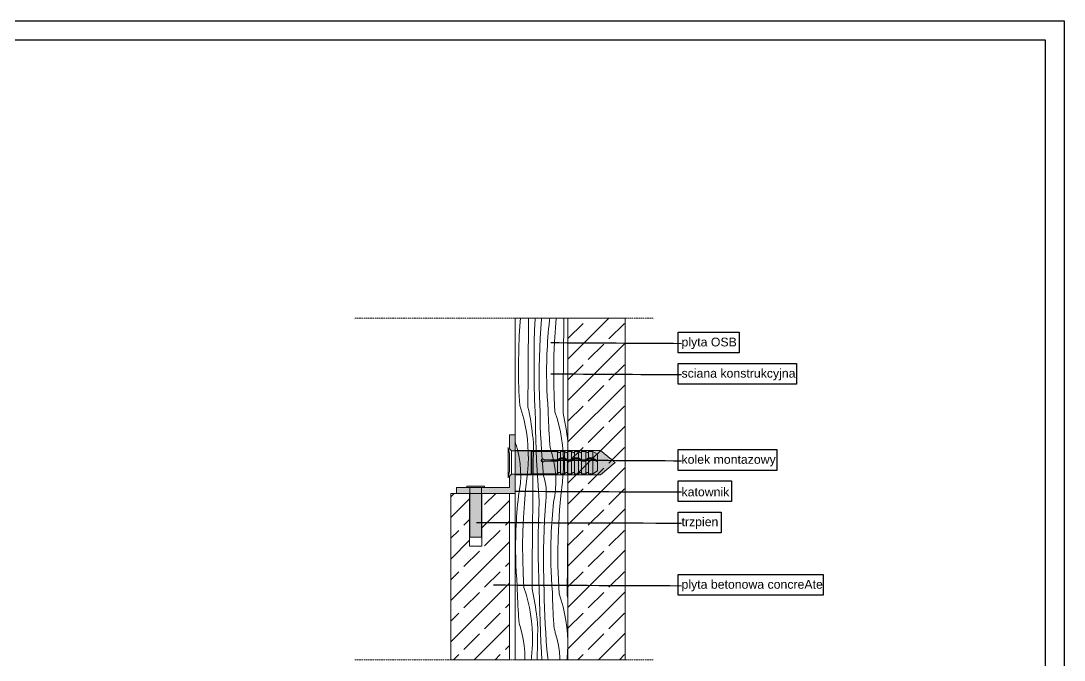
# Model space of a CAD drawing. Header units: millimetres. Extents: x -7260 to 55402, y 95 to 28230.
# Drawn here: x 41160 to 55402, y 19495 to 28230 of the extents above; entities that cross this region are included whole.
import ezdxf

# ---------------------------------------------------------------- set-up
doc = ezdxf.new("R2010")
doc.units = ezdxf.units.MM
doc.linetypes.add('Hidden Line', pattern=[30, 20, -10])
for name, color, linetype, lineweight in [('2D - Ogolne101', 252, 'Continuous', 13), ('2D - Ogolne61', 251, 'Continuous', 20), ('2D - Ogolne82', 9, 'Continuous', 20), ('2D Drafting - General101', 252, 'Continuous', 13), ('2D Drafting - General102', 254, 'Continuous', 13), ('2D Drafting - General121', 255, 'Continuous', 0), ('2D Drafting - General2', 251, 'Continuous', 15), ('2D Drafting - General5', 161, 'Continuous', 25), ('2D Drafting - General81', 251, 'Continuous', 20), ('Annotation - Label5', 161, 'Continuous', 25)]:
    doc.layers.add(name, color=color, linetype=linetype, lineweight=lineweight)
doc.styles.add('GENERATED_STYLE_1', font='arial.ttf')
doc.dimstyles.new('GENERATED_STYLE__19', dxfattribs={"dimtxt": 0.18, "dimasz": 91.2, "dimexe": 0.18, "dimexo": 0.0625, "dimgap": 0.09, "dimtad": 0, "dimtih": 1, "dimtoh": 1, "dimdec": 4, "dimzin": 0, "dimdsep": 46, "dimtxsty": 'Standard', "dimcen": 0.09, "dimadec": 0, "dimazin": 0, "dimtfac": 1, "dimtdec": 4, "dimtmove": 0, "dimatfit": 3, "dimldrblk": 'ARROWHEAD_5', "dimfxl": 0, "dimtolj": 1, "dimtzin": 0, "dimarcsym": 0})
pattern_1 = [(45, (405428.15, -307466.14), (-282.8427, 282.8427), []), (45, (405286.73, -307324.7), (-282.8427, 282.8427), [300, -100])]

# ---------------------------------------------------------------- blocks, each defined once
blk = doc.blocks.new('*X10')
at = {"layer": '2D Drafting - General81', "linetype": 'Continuous'}
for p, q in [((-89365.9, 82848.8), (-89362.8, 82896.5)), ((-89362.8, 82896.5), (-89361.8, 82908.1)), ((-89334.6, 82880.3), (-89334.3, 82908.1)), ((-89313.7, 82867.7), (-89312.3, 82905.8)), ((-89312.3, 82905.8), (-89312.4, 82908.1)), ((-89292.2, 82873.2), (-89289.7, 82906.1)), ((-89289.7, 82906.1), (-89289.5, 82908.1)), ((-89264.5, 82887), (-89263, 82901.4)), ((-89263, 82901.4), (-89261.8, 82908.1)), ((-89242.8, 82875.3), (-89239.9, 82908.1)), ((-89214.5, 82859.1), (-89214.1, 82898.5)), ((-89214.1, 82898.5), (-89214, 82908.1)), ((-89334.9, 82841), (-89334.6, 82880.3)), ((-89314.7, 82829.5), (-89313.7, 82867.7)), ((-89294.2, 82840.2), (-89292.2, 82873.2)), ((-89268.3, 82843.6), (-89267.2, 82858.1)), ((-89267.2, 82858.1), (-89265.9, 82872.5)), ((-89265.9, 82872.5), (-89264.5, 82887)), ((-89245.9, 82827.6), (-89242.8, 82875.3)), ((-89214.8, 82819.8), (-89214.5, 82859.1)), ((-89367.9, 82801), (-89365.9, 82848.8)), ((-89335.2, 82801.6), (-89334.9, 82841)), ((-89315.4, 82791.4), (-89314.7, 82829.5)), ((-89295.8, 82807.2), (-89294.2, 82840.2)), ((-89270.2, 82814.7), (-89269.3, 82829.1)), ((-89269.3, 82829.1), (-89268.3, 82843.6)), ((-89247.8, 82779.8), (-89245.9, 82827.6)), ((-89215.2, 82780.4), (-89214.8, 82819.8)), ((-89368.7, 82753.2), (-89367.9, 82801)), ((-89335.5, 82762.3), (-89335.2, 82801.6)), ((-89315.6, 82753.2), (-89315.4, 82791.4)), ((-89296.9, 82774.2), (-89295.8, 82807.2)), ((-89272.3, 82761.5), (-89271.5, 82785.7)), ((-89271.5, 82785.7), (-89270.9, 82800.2)), ((-89270.9, 82800.2), (-89270.2, 82814.7)), ((-89215.5, 82741.1), (-89215.2, 82780.4)), ((-89368.4, 82705.3), (-89368.7, 82753.2)), ((-89335.8, 82722.9), (-89335.5, 82762.3)), ((-89315.4, 82715.1), (-89315.6, 82753.2)), ((-89297.6, 82741.1), (-89296.9, 82774.2)), ((-89272.6, 82737.4), (-89272.3, 82761.5)), ((-89248.6, 82732), (-89247.8, 82779.8)), ((-89336.1, 82683.6), (-89335.8, 82722.9)), ((-89314.9, 82676.9), (-89315.4, 82715.1)), ((-89297.8, 82708.1), (-89297.6, 82741.1)), ((-89272.6, 82713.2), (-89272.6, 82737.4)), ((-89272.3, 82689.1), (-89272.6, 82713.2)), ((-89248.3, 82684.2), (-89248.6, 82732)), ((-89215.8, 82701.8), (-89215.5, 82741.1)), ((-89367, 82657.6), (-89368.4, 82705.3)), ((-89336.4, 82644.2), (-89336.1, 82683.6)), ((-89313.9, 82638.8), (-89314.9, 82676.9)), ((-89297.6, 82675), (-89297.8, 82708.1)), ((-89296.9, 82642), (-89297.6, 82675)), ((-89271.5, 82665), (-89272.3, 82689.1)), ((-89246.9, 82636.4), (-89248.3, 82684.2)), ((-89216, 82662.4), (-89215.8, 82701.8)), ((-89364.4, 82609.8), (-89367, 82657.6)), ((-89336.6, 82604.9), (-89336.4, 82644.2)), ((-89312.5, 82600.6), (-89313.9, 82638.8)), ((-89296.7, 82636.4), (-89296.9, 82642)), ((-89270.5, 82640.8), (-89271.5, 82665)), ((-89269, 82616.7), (-89270.5, 82640.8)), ((-89216.3, 82623.1), (-89216, 82662.4)), ((-89364.4, 82609.8), (-89357.2, 82587.4)), ((-89336.6, 82604.9), (-89333.9, 82592.9)), ((-89296.5, 82630.9), (-89296.7, 82636.4)), ((-89296.4, 82625.3), (-89296.5, 82630.9)), ((-89296.2, 82619.8), (-89296.4, 82625.3)), ((-89295.9, 82614.2), (-89296.2, 82619.8)), ((-89295.7, 82608.7), (-89295.9, 82614.2)), ((-89295.5, 82603.1), (-89295.7, 82608.7)), ((-89295.2, 82597.6), (-89295.5, 82603.1)), ((-89267.2, 82592.7), (-89269, 82616.7)), ((-89244.4, 82588.6), (-89246.9, 82636.4)), ((-89216.6, 82583.7), (-89216.3, 82623.1)), ((-89357.2, 82587.4), (-89351, 82564.7)), ((-89333.9, 82592.9), (-89331.4, 82580.9)), ((-89331.4, 82580.9), (-89329.1, 82568.9)), ((-89329.1, 82568.9), (-89327, 82556.8)), ((-89312.3, 82596), (-89312.5, 82600.6)), ((-89312.1, 82591.3), (-89312.3, 82596)), ((-89311.9, 82586.6), (-89312.1, 82591.3)), ((-89311.7, 82581.9), (-89311.9, 82586.6)), ((-89311.5, 82577.3), (-89311.7, 82581.9)), ((-89311.2, 82572.6), (-89311.5, 82577.3)), ((-89311, 82567.9), (-89311.2, 82572.6)), ((-89310.8, 82563.3), (-89311, 82567.9)), ((-89294.9, 82569), (-89295.2, 82597.6)), ((-89294.2, 82540.4), (-89294.9, 82569)), ((-89266.9, 82579.3), (-89267.2, 82592.7)), ((-89266.6, 82566), (-89266.9, 82579.3)), ((-89244.4, 82588.6), (-89237.2, 82566.2)), ((-89216.6, 82583.7), (-89213.9, 82571.8)), ((-89213.9, 82571.8), (-89211.3, 82559.8)), ((-89351, 82564.7), (-89345.8, 82541.8)), ((-89345.8, 82541.8), (-89341.6, 82518.7)), ((-89327, 82556.8), (-89325.1, 82544.7)), ((-89325.1, 82544.7), (-89323.3, 82532.5)), ((-89323.3, 82532.5), (-89321.8, 82520.3)), ((-89310.2, 82528.3), (-89310.8, 82563.3)), ((-89293.2, 82511.9), (-89294.2, 82540.4)), ((-89266.1, 82552.7), (-89266.6, 82566)), ((-89265.6, 82539.4), (-89266.1, 82552.7)), ((-89264.9, 82526.1), (-89265.6, 82539.4)), ((-89237.2, 82566.2), (-89230.9, 82543.6)), ((-89230.9, 82543.6), (-89225.7, 82520.6)), ((-89211.3, 82559.8), (-89209, 82547.7)), ((-89209, 82547.7), (-89206.9, 82535.6)), ((-89206.9, 82535.6), (-89205, 82523.5)), ((-89341.6, 82518.7), (-89338.4, 82495.4)), ((-89321.8, 82520.3), (-89320.5, 82508.1)), ((-89319.6, 82502.8), (-89320.5, 82508.1)), ((-89318.9, 82497.5), (-89319.6, 82502.8)), ((-89318.4, 82492.1), (-89318.9, 82497.5)), ((-89309.3, 82493.4), (-89310.2, 82528.3)), ((-89291.8, 82483.3), (-89293.2, 82511.9)), ((-89264.2, 82512.8), (-89264.9, 82526.1)), ((-89263.4, 82499.5), (-89264.2, 82512.8)), ((-89262.4, 82486.2), (-89263.4, 82499.5)), ((-89225.7, 82520.6), (-89221.5, 82497.5)), ((-89221.5, 82497.5), (-89218.4, 82474.2)), ((-89205, 82523.5), (-89203.3, 82511.4)), ((-89203.3, 82511.4), (-89201.7, 82499.2)), ((-89201.7, 82499.2), (-89200.4, 82487)), ((-89379.4, 82483.9), (-89379.8, 82485.9)), ((-89378.4, 82480.1), (-89379.4, 82483.9)), ((-89377.2, 82476.3), (-89378.4, 82480.1)), ((-89371.2, 82455), (-89377.2, 82476.3)), ((-89338.4, 82495.4), (-89336.3, 82471.9)), ((-89336.3, 82471.9), (-89335.2, 82448.4)), ((-89317.9, 82486.8), (-89318.4, 82492.1)), ((-89317.6, 82481.4), (-89317.9, 82486.8)), ((-89317.8, 82444.4), (-89317.4, 82465.3)), ((-89317.4, 82476), (-89317.6, 82481.4)), ((-89317.3, 82470.7), (-89317.4, 82476)), ((-89317.4, 82465.3), (-89317.3, 82470.7)), ((-89308.1, 82458.6), (-89309.3, 82493.4)), ((-89290.1, 82454.8), (-89291.8, 82483.3)), ((-89262.3, 82482.3), (-89262.4, 82486.2)), ((-89261.9, 82478.3), (-89262.3, 82482.3)), ((-89261.5, 82474.4), (-89261.9, 82478.3)), ((-89260.9, 82470.5), (-89261.5, 82474.4)), ((-89260.2, 82466.6), (-89260.9, 82470.5)), ((-89259.3, 82462.8), (-89260.2, 82466.6)), ((-89258.3, 82459), (-89259.3, 82462.8)), ((-89218.4, 82474.2), (-89216.2, 82450.8)), ((-89199.8, 82483.2), (-89200.4, 82487)), ((-89366.6, 82433.3), (-89371.2, 82455)), ((-89363.4, 82411.4), (-89366.6, 82433.3)), ((-89335.3, 82418.1), (-89335.1, 82424.9)), ((-89335.2, 82448.4), (-89335.1, 82424.9)), ((-89318.2, 82423.5), (-89317.8, 82444.4)), ((-89306.7, 82423.7), (-89308.1, 82458.6)), ((-89288.1, 82426.3), (-89290.1, 82454.8)), ((-89285.7, 82397.8), (-89288.1, 82426.3)), ((-89257.2, 82455.2), (-89258.3, 82459)), ((-89251.1, 82433.8), (-89257.2, 82455.2)), ((-89246.5, 82412.1), (-89251.1, 82433.8)), ((-89216.2, 82450.8), (-89215.1, 82427.3)), ((-89215.1, 82427.3), (-89215.1, 82403.7)), ((-89361.6, 82389.3), (-89363.4, 82411.4)), ((-89361.2, 82367.1), (-89361.6, 82389.3)), ((-89337.6, 82383.8), (-89336.9, 82390.6)), ((-89336.9, 82390.6), (-89336.4, 82397.5)), ((-89336.4, 82397.5), (-89336, 82404.3)), ((-89336, 82404.3), (-89335.6, 82411.2)), ((-89335.6, 82411.2), (-89335.3, 82418.1)), ((-89319, 82381.7), (-89318.6, 82402.6)), ((-89318.6, 82402.6), (-89318.2, 82423.5)), ((-89305, 82388.8), (-89306.7, 82423.7)), ((-89302.9, 82353.9), (-89305, 82388.8)), ((-89283, 82369.4), (-89285.7, 82397.8)), ((-89243.3, 82390.2), (-89246.5, 82412.1)), ((-89241.5, 82368.1), (-89243.3, 82390.2)), ((-89215.9, 82383.2), (-89215.5, 82390)), ((-89215.5, 82390), (-89215.3, 82396.9)), ((-89215.3, 82396.9), (-89215.1, 82403.7)), ((-89362.3, 82344.9), (-89361.2, 82367.1)), ((-89344.4, 82322.6), (-89339.1, 82370.1)), ((-89339.1, 82370.1), (-89338.3, 82376.9)), ((-89338.3, 82376.9), (-89337.6, 82383.8)), ((-89319.5, 82339.9), (-89319.3, 82360.8)), ((-89319.3, 82360.8), (-89319, 82381.7)), ((-89300.6, 82319.1), (-89302.9, 82353.9)), ((-89280, 82359.1), (-89283, 82369.4)), ((-89277.6, 82348.6), (-89280, 82359.1)), ((-89241.2, 82345.9), (-89241.5, 82368.1)), ((-89219, 82348.9), (-89218.2, 82355.8)), ((-89218.2, 82355.8), (-89217.5, 82362.6)), ((-89217.5, 82362.6), (-89216.9, 82369.4)), ((-89216.9, 82369.4), (-89216.3, 82376.3)), ((-89216.3, 82376.3), (-89215.9, 82383.2)), ((-89368.8, 82301.1), (-89364.9, 82322.9)), ((-89364.9, 82322.9), (-89362.3, 82344.9)), ((-89348.6, 82275), (-89344.4, 82322.6)), ((-89320, 82298.1), (-89319.8, 82319)), ((-89319.8, 82319), (-89319.5, 82339.9)), ((-89298, 82284.3), (-89300.6, 82319.1)), ((-89275.7, 82338.1), (-89277.6, 82348.6)), ((-89274.5, 82327.4), (-89275.7, 82338.1)), ((-89273.8, 82316.7), (-89274.5, 82327.4)), ((-89244.8, 82301.7), (-89242.3, 82323.8)), ((-89242.3, 82323.8), (-89241.2, 82345.9)), ((-89224.3, 82301.4), (-89219, 82348.9)), ((-89371.8, 82272.2), (-89370.4, 82286.6)), ((-89370.4, 82286.6), (-89368.8, 82301.1)), ((-89320.3, 82258.8), (-89320, 82298.1)), ((-89299.5, 82246.2), (-89298, 82284.3)), ((-89278, 82251.7), (-89275.5, 82284.6)), ((-89275.5, 82284.6), (-89274.4, 82295.3)), ((-89274.4, 82295.3), (-89273.8, 82306)), ((-89273.8, 82306), (-89273.8, 82316.7)), ((-89248.8, 82279.9), (-89244.8, 82301.7)), ((-89228.6, 82253.8), (-89224.3, 82301.4)), ((-89199.9, 82277), (-89199.8, 82288.6)), ((-89374.2, 82243.3), (-89373, 82257.7)), ((-89373, 82257.7), (-89371.8, 82272.2)), ((-89351.7, 82227.2), (-89348.6, 82275)), ((-89320.7, 82219.5), (-89320.3, 82258.8)), ((-89280, 82218.7), (-89278, 82251.7)), ((-89253, 82236.6), (-89251.7, 82251)), ((-89251.7, 82251), (-89250.3, 82265.5)), ((-89250.3, 82265.5), (-89248.8, 82279.9)), ((-89231.6, 82206.1), (-89228.6, 82253.8)), ((-89200.3, 82237.6), (-89199.9, 82277)), ((-89376.8, 82199.8), (-89376, 82214.3)), ((-89376, 82214.3), (-89375.2, 82228.8)), ((-89375.2, 82228.8), (-89374.2, 82243.3)), ((-89353.7, 82179.5), (-89351.7, 82227.2)), ((-89321, 82180.1), (-89320.7, 82219.5)), ((-89300.5, 82208), (-89299.5, 82246.2)), ((-89281.6, 82185.7), (-89280, 82218.7)), ((-89255.1, 82207.6), (-89254.1, 82222.1)), ((-89254.1, 82222.1), (-89253, 82236.6)), ((-89200.6, 82198.3), (-89200.3, 82237.6)), ((-89378.1, 82161.2), (-89377.4, 82185.3)), ((-89377.4, 82185.3), (-89376.8, 82199.8)), ((-89354.5, 82131.7), (-89353.7, 82179.5)), ((-89321.3, 82140.8), (-89321, 82180.1)), ((-89301.2, 82169.9), (-89300.5, 82208)), ((-89282.7, 82152.6), (-89281.6, 82185.7)), ((-89257.3, 82164.2), (-89256.7, 82178.7)), ((-89256.7, 82178.7), (-89256, 82193.2)), ((-89256, 82193.2), (-89255.1, 82207.6)), ((-89233.6, 82158.3), (-89231.6, 82206.1)), ((-89200.9, 82158.9), (-89200.6, 82198.3)), ((-89378.5, 82137.1), (-89378.1, 82161.2)), ((-89321.6, 82101.4), (-89321.3, 82140.8)), ((-89301.4, 82131.7), (-89301.2, 82169.9)), ((-89283.4, 82119.6), (-89282.7, 82152.6)), ((-89258.4, 82115.9), (-89258.1, 82140)), ((-89258.1, 82140), (-89257.3, 82164.2)), ((-89234.4, 82110.5), (-89233.6, 82158.3)), ((-89201.3, 82119.6), (-89200.9, 82158.9)), ((-89378.5, 82112.9), (-89378.5, 82137.1)), ((-89378.1, 82088.8), (-89378.5, 82112.9)), ((-89354.2, 82083.8), (-89354.5, 82131.7)), ((-89301.2, 82093.6), (-89301.4, 82131.7)), ((-89283.6, 82086.6), (-89283.4, 82119.6)), ((-89258.4, 82091.7), (-89258.4, 82115.9)), ((-89234.1, 82062.7), (-89234.4, 82110.5)), ((-89201.6, 82080.3), (-89201.3, 82119.6)), ((-89377.4, 82064.6), (-89378.1, 82088.8)), ((-89352.8, 82036), (-89354.2, 82083.8)), ((-89321.9, 82062.1), (-89321.6, 82101.4)), ((-89300.6, 82055.4), (-89301.2, 82093.6)), ((-89283.3, 82053.5), (-89283.6, 82086.6)), ((-89258.1, 82067.6), (-89258.4, 82091.7)), ((-89201.8, 82040.9), (-89201.6, 82080.3)), ((-89376.3, 82040.5), (-89377.4, 82064.6)), ((-89374.9, 82016.4), (-89376.3, 82040.5)), ((-89350.2, 81988.3), (-89352.8, 82036)), ((-89322.2, 82022.7), (-89321.9, 82062.1)), ((-89299.7, 82017.3), (-89300.6, 82055.4)), ((-89282.7, 82020.5), (-89283.3, 82053.5)), ((-89257.3, 82043.5), (-89258.1, 82067.6)), ((-89256.3, 82019.3), (-89257.3, 82043.5)), ((-89232.7, 82014.9), (-89234.1, 82062.7)), ((-89202.1, 82001.6), (-89201.8, 82040.9)), ((-89373.1, 81992.3), (-89374.9, 82016.4)), ((-89322.4, 81983.4), (-89322.2, 82022.7)), ((-89298.3, 81979.1), (-89299.7, 82017.3)), ((-89282.5, 82014.9), (-89282.7, 82020.5)), ((-89282.3, 82009.4), (-89282.5, 82014.9)), ((-89282.1, 82003.8), (-89282.3, 82009.4)), ((-89281.9, 81998.3), (-89282.1, 82003.8)), ((-89281.7, 81992.7), (-89281.9, 81998.3)), ((-89254.8, 81995.2), (-89256.3, 82019.3)), ((-89230.2, 81967.1), (-89232.7, 82014.9)), ((-89202.4, 81962.2), (-89202.1, 82001.6)), ((-89372.8, 81979), (-89373.1, 81992.3)), ((-89372.4, 81965.7), (-89372.8, 81979)), ((-89372, 81952.4), (-89372.4, 81965.7)), ((-89350.2, 81988.3), (-89343, 81965.9)), ((-89343, 81965.9), (-89336.8, 81943.2)), ((-89322.4, 81983.4), (-89319.7, 81971.4)), ((-89319.7, 81971.4), (-89317.2, 81959.4)), ((-89298.1, 81974.5), (-89298.3, 81979.1)), ((-89297.9, 81969.8), (-89298.1, 81974.5)), ((-89297.7, 81965.1), (-89297.9, 81969.8)), ((-89297.5, 81960.4), (-89297.7, 81965.1)), ((-89281.5, 81987.2), (-89281.7, 81992.7)), ((-89281.3, 81981.6), (-89281.5, 81987.2)), ((-89281, 81976.1), (-89281.3, 81981.6)), ((-89280.7, 81947.5), (-89281, 81976.1)), ((-89253, 81971.1), (-89254.8, 81995.2)), ((-89252.7, 81957.8), (-89253, 81971.1)), ((-89230.2, 81967.1), (-89222.9, 81944.7)), ((-89202.4, 81962.2), (-89199.8, 81951)), ((-89371.4, 81939.1), (-89372, 81952.4)), ((-89370.8, 81925.8), (-89371.4, 81939.1)), ((-89336.8, 81943.2), (-89331.6, 81920.3)), ((-89317.2, 81959.4), (-89314.9, 81947.4)), ((-89314.9, 81947.4), (-89312.8, 81935.3)), ((-89312.8, 81935.3), (-89310.8, 81923.2)), ((-89297.2, 81955.8), (-89297.5, 81960.4)), ((-89297, 81951.1), (-89297.2, 81955.8)), ((-89296.8, 81946.4), (-89297, 81951.1)), ((-89296.5, 81941.7), (-89296.8, 81946.4)), ((-89296, 81906.8), (-89296.5, 81941.7)), ((-89280, 81918.9), (-89280.7, 81947.5)), ((-89252.4, 81944.5), (-89252.7, 81957.8)), ((-89251.9, 81931.2), (-89252.4, 81944.5)), ((-89251.4, 81917.9), (-89251.9, 81931.2)), ((-89222.9, 81944.7), (-89216.7, 81922.1)), ((-89370, 81912.5), (-89370.8, 81925.8)), ((-89369.2, 81899.2), (-89370, 81912.5)), ((-89368.3, 81885.9), (-89369.2, 81899.2)), ((-89331.6, 81920.3), (-89327.4, 81897.2)), ((-89327.4, 81897.2), (-89324.2, 81873.8)), ((-89310.8, 81923.2), (-89309.1, 81911)), ((-89309.1, 81911), (-89307.6, 81898.8)), ((-89307.6, 81898.8), (-89306.3, 81886.6)), ((-89295.1, 81871.9), (-89296, 81906.8)), ((-89279, 81890.4), (-89280, 81918.9)), ((-89277.6, 81861.8), (-89279, 81890.4)), ((-89250.7, 81904.6), (-89251.4, 81917.9)), ((-89250, 81891.3), (-89250.7, 81904.6)), ((-89249.1, 81878), (-89250, 81891.3)), ((-89216.7, 81922.1), (-89211.5, 81899.1)), ((-89211.5, 81899.1), (-89207.3, 81876)), ((-89368.1, 81881.9), (-89368.3, 81885.9)), ((-89367.8, 81878), (-89368.1, 81881.9)), ((-89367.3, 81874.1), (-89367.8, 81878)), ((-89366.8, 81870.2), (-89367.3, 81874.1)), ((-89366, 81866.3), (-89366.8, 81870.2)), ((-89365.2, 81862.4), (-89366, 81866.3)), ((-89364.2, 81858.6), (-89365.2, 81862.4)), ((-89363, 81854.8), (-89364.2, 81858.6)), ((-89357, 81833.5), (-89363, 81854.8)), ((-89324.2, 81873.8), (-89322.1, 81850.4)), ((-89305.4, 81881.3), (-89306.3, 81886.6)), ((-89304.7, 81876), (-89305.4, 81881.3)), ((-89304.2, 81870.6), (-89304.7, 81876)), ((-89303.7, 81865.3), (-89304.2, 81870.6)), ((-89303.4, 81859.9), (-89303.7, 81865.3)), ((-89303.2, 81854.5), (-89303.4, 81859.9)), ((-89293.9, 81837), (-89295.1, 81871.9)), ((-89275.9, 81833.3), (-89277.6, 81861.8)), ((-89248.2, 81864.7), (-89249.1, 81878)), ((-89248, 81860.8), (-89248.2, 81864.7)), ((-89247.7, 81856.8), (-89248, 81860.8)), ((-89247.3, 81852.9), (-89247.7, 81856.8)), ((-89207.3, 81876), (-89204.1, 81852.7)), ((-89352.4, 81811.8), (-89357, 81833.5)), ((-89322.1, 81850.4), (-89321, 81826.9)), ((-89321, 81826.9), (-89320.9, 81803.4)), ((-89304, 81802), (-89303.6, 81822.9)), ((-89303.6, 81822.9), (-89303.2, 81843.8)), ((-89303.1, 81849.1), (-89303.2, 81854.5)), ((-89303.2, 81843.8), (-89303.1, 81849.1)), ((-89292.5, 81802.2), (-89293.9, 81837)), ((-89273.9, 81804.8), (-89275.9, 81833.3)), ((-89246.7, 81849), (-89247.3, 81852.9)), ((-89246, 81845.1), (-89246.7, 81849)), ((-89245.1, 81841.3), (-89246, 81845.1)), ((-89244.1, 81837.4), (-89245.1, 81841.3)), ((-89243, 81833.7), (-89244.1, 81837.4)), ((-89236.9, 81812.3), (-89243, 81833.7)), ((-89204.1, 81852.7), (-89202, 81829.3)), ((-89202, 81829.3), (-89200.9, 81805.8)), ((-89349.1, 81789.9), (-89352.4, 81811.8)), ((-89347.4, 81767.7), (-89349.1, 81789.9)), ((-89321.7, 81782.8), (-89321.4, 81789.7)), ((-89321.4, 81789.7), (-89321.1, 81796.5)), ((-89321.1, 81796.5), (-89320.9, 81803.4)), ((-89304.4, 81781.1), (-89304, 81802)), ((-89290.7, 81767.3), (-89292.5, 81802.2)), ((-89271.5, 81776.3), (-89273.9, 81804.8)), ((-89232.3, 81790.6), (-89236.9, 81812.3)), ((-89229.1, 81768.7), (-89232.3, 81790.6)), ((-89200.9, 81805.8), (-89200.9, 81782.2)), ((-89347, 81745.6), (-89347.4, 81767.7)), ((-89325.6, 81741.8), (-89324.9, 81748.6)), ((-89324.9, 81748.6), (-89324.1, 81755.4)), ((-89324.1, 81755.4), (-89323.4, 81762.3)), ((-89323.4, 81762.3), (-89322.7, 81769.1)), ((-89322.7, 81769.1), (-89322.2, 81776)), ((-89322.2, 81776), (-89321.7, 81782.8)), ((-89305, 81741.8), (-89304.7, 81760.2)), ((-89304.7, 81760.2), (-89304.4, 81781.1)), ((-89289.3, 81741.8), (-89290.7, 81767.3)), ((-89268.8, 81747.9), (-89271.5, 81776.3)), ((-89227.3, 81746.6), (-89229.1, 81768.7)), ((-89203.2, 81741.8), (-89202.7, 81747.9)), ((-89202.7, 81747.9), (-89202.1, 81754.8)), ((-89202.1, 81754.8), (-89201.7, 81761.6)), ((-89201.7, 81761.6), (-89201.3, 81768.5)), ((-89201.3, 81768.5), (-89201, 81775.4)), ((-89201, 81775.4), (-89200.9, 81782.2)), ((-89347.2, 81741.8), (-89347, 81745.6)), ((-89267, 81741.8), (-89268.8, 81747.9)), ((-89227.2, 81741.8), (-89227.3, 81746.6))]:
    blk.add_line(p, q, dxfattribs=at)
blk = doc.blocks.new('Wype_nienie_82')
at = {"layer": '2D Drafting - General2', "linetype": 'Continuous'}
for p, q in [((-89199.8, 82908.1), (-89379.8, 82908.1)), ((-89379.8, 82908.1), (-89379.8, 81741.8)), ((-89199.8, 81741.8), (-89199.8, 82908.1)), ((-89379.8, 81741.8), (-89199.8, 81741.8))]:
    blk.add_line(p, q, dxfattribs=at)
at = {"layer": '2D Drafting - General81', "linetype": 'Continuous'}
blk.add_blockref('*X10', (0, 0), dxfattribs=at)
blk = doc.blocks.new('ARROWHEAD_5')
at = {"color": 0, "linetype": 'Continuous', "lineweight": 0}
blk.add_line((0, 0), (-1, 0), dxfattribs=at)
blk.add_solid([(-1, 0.2679), (0, 0), (-1, -0.2679), (-1, 0.2679)], dxfattribs=at)

msp = doc.modelspace()

# ---------------------------------------------------------------- hatches: boundary and pattern name
at = {"layer": '2D Drafting - General102', "linetype": 'Continuous'}
for points in [[(47828.91, 22573.52), (47908.91, 22573.52), (47908.91, 22354.13), (47858.13, 22354.13), (47828.91, 22383.35)], [(47828.91, 21853.52), (47828.91, 22006.68), (47858.13, 22035.9), (47908.91, 22035.9), (47908.91, 21773.52), (47108.91, 21773.52), (47108.91, 21853.52)]]:
    msp.add_hatch(color=256, dxfattribs=at).paths.add_polyline_path(points)
at = {"layer": '2D Drafting - General121', "linetype": 'Continuous'}
msp.add_hatch(color=256, dxfattribs=at).paths.add_polyline_path([(47908.91, 22360.9), (49072.82, 22360.9), (49271.83, 22195.01), (49072.82, 22029.13), (47908.91, 22029.13), (47908.91, 22354.13)], flags=0)
msp.add_hatch(color=256, dxfattribs=at).paths.add_polyline_path([(47448.61, 21853.52), (47488.61, 21853.52), (47488.61, 21873.52), (47248.61, 21873.52), (47248.61, 21853.52), (47288.61, 21853.52), (47288.61, 21173.52), (47448.61, 21173.52)])
at = {"layer": '2D Drafting - General81', "linetype": 'Continuous'}
h = msp.add_hatch(dxfattribs=at)
h.set_pattern_fill('SOLID___DASHED', color=256, scale=4, style=0, pattern_type=2)
h.set_pattern_definition(pattern_1)
h.paths.add_polyline_path([(48628.91, 19500.88), (49411.09, 19500.88), (49411.09, 24166.15), (48628.91, 24166.15)])
h = msp.add_hatch(dxfattribs=at)
h.set_pattern_fill('SOLID___DASHED', color=256, scale=4, style=0, pattern_type=2)
h.set_pattern_definition(pattern_1)
h.paths.add_polyline_path([(47828.91, 19500.88), (47828.91, 21773.52), (47452.91, 21773.52), (47452.91, 21053.52), (47368.91, 21053.52), (47284.91, 21053.52), (47284.91, 21773.52), (47028.91, 21773.52), (47028.91, 19500.88)])

# ---------------------------------------------------------------- linework, layer by layer
at = {"layer": '2D - Ogolne101', "linetype": 'Continuous'}
for p, q in [((47828.91, 22315.02), (47810.2, 22402.16)), ((47810.2, 22402.16), (47810.2, 21987.87)), ((47908.91, 22360.9), (49072.82, 22360.9)), ((47828.91, 22315.02), (47828.91, 22075.01)), ((47828.91, 22075.01), (47828.91, 22315.02)), ((47908.91, 22029.13), (49072.82, 22029.13))]:
    msp.add_line(p, q, dxfattribs=at)
at = {"layer": '2D - Ogolne61', "linetype": 'Continuous'}
for p, q in [((49072.82, 22360.9), (49271.83, 22195.01)), ((47828.91, 22075.01), (47810.2, 21987.87)), ((49072.82, 22029.13), (49271.83, 22195.01))]:
    msp.add_line(p, q, dxfattribs=at)
at = {"layer": '2D - Ogolne82', "linetype": 'Continuous'}
for p, q in [((47858.13, 22354.13), (47828.86, 22383.4)), ((48127.13, 22354.13), (47858.13, 22354.13)), ((47858.13, 22354.13), (47858.13, 22035.9)), ((48133.87, 22347.39), (48127.13, 22354.13)), ((48127.13, 22354.13), (48127.13, 22035.9)), ((48485.88, 22347.39), (48133.87, 22347.39)), ((48133.87, 22042.64), (48133.87, 22347.39)), ((48485.88, 22230.28), (48305.75, 22230.28)), ((48506.12, 22331.39), (48485.88, 22347.39)), ((48485.88, 22347.39), (48485.88, 22042.64)), ((48526.12, 22261.35), (48485.88, 22230.28)), ((48526.12, 22245.35), (48485.88, 22214.28)), ((48526.12, 22331.39), (48506.12, 22331.39)), ((48526.12, 22347.39), (48526.12, 22331.39)), ((48582.12, 22347.39), (48526.12, 22347.39)), ((48526.12, 22347.39), (48526.12, 22042.64)), ((48582.12, 22261.35), (48526.12, 22261.35)), ((48582.12, 22245.35), (48526.12, 22245.35)), ((48602.36, 22331.39), (48582.12, 22347.39)), ((48582.12, 22347.39), (48582.12, 22042.64)), ((48622.36, 22230.28), (48582.12, 22261.35)), ((48622.36, 22214.28), (48582.12, 22245.35)), ((48622.36, 22331.39), (48602.36, 22331.39)), ((48622.36, 22347.39), (48622.36, 22331.39)), ((48678.36, 22347.39), (48622.36, 22347.39)), ((48622.36, 22347.39), (48622.36, 22042.64)), ((48678.36, 22230.28), (48622.36, 22230.28)), ((48698.6, 22331.39), (48678.36, 22347.39)), ((48678.36, 22347.39), (48678.36, 22042.64)), ((48718.6, 22261.35), (48678.36, 22230.28)), ((48718.6, 22245.35), (48678.36, 22214.28)), ((48718.6, 22331.39), (48698.6, 22331.39)), ((48718.6, 22347.39), (48718.6, 22331.39)), ((48774.6, 22347.39), (48718.6, 22347.39)), ((48718.6, 22347.39), (48718.6, 22042.64)), ((48774.6, 22261.35), (48718.6, 22261.35)), ((48774.6, 22245.35), (48718.6, 22245.35)), ((48794.84, 22331.39), (48774.6, 22347.39)), ((48774.6, 22347.39), (48774.6, 22042.64)), ((48814.84, 22230.28), (48774.6, 22261.35)), ((48814.84, 22214.28), (48774.6, 22245.35)), ((48814.84, 22331.39), (48794.84, 22331.39)), ((48814.84, 22347.39), (48814.84, 22331.39)), ((48870.84, 22347.39), (48814.84, 22347.39)), ((48814.84, 22347.39), (48814.84, 22042.64)), ((48870.84, 22230.28), (48814.84, 22230.28)), ((48891.08, 22331.39), (48870.84, 22347.39)), ((48870.84, 22347.39), (48870.84, 22042.64)), ((48911.08, 22261.35), (48870.84, 22230.28)), ((48911.08, 22245.35), (48870.84, 22214.28)), ((48911.08, 22331.39), (48891.08, 22331.39)), ((48911.08, 22347.39), (48911.08, 22042.64)), ((48967.08, 22347.39), (48911.08, 22347.39)), ((48967.08, 22261.35), (48911.08, 22261.35)), ((48967.08, 22245.35), (48911.08, 22245.35)), ((49034.03, 22308.74), (48967.08, 22347.39)), ((48967.08, 22347.39), (48967.08, 22042.64)), ((49034.03, 22222.7), (48967.08, 22261.35)), ((49034.03, 22206.7), (48967.08, 22245.35)), ((49034.03, 22308.74), (49034.03, 22081.29)), ((48485.88, 22214.28), (48305.75, 22214.28)), ((48678.36, 22214.28), (48622.36, 22214.28)), ((48870.84, 22214.28), (48814.84, 22214.28)), ((49034.03, 22081.29), (48967.08, 22042.64)), ((47858.13, 22035.9), (47828.86, 22006.63)), ((48127.13, 22035.9), (47858.13, 22035.9)), ((48133.87, 22042.64), (48127.13, 22035.9)), ((48485.88, 22042.64), (48133.87, 22042.64)), ((48506.12, 22058.64), (48485.88, 22042.64)), ((48526.12, 22058.64), (48506.12, 22058.64)), ((48526.12, 22042.64), (48526.12, 22058.64)), ((48582.12, 22042.64), (48526.12, 22042.64)), ((48602.36, 22058.64), (48582.12, 22042.64)), ((48622.36, 22058.64), (48602.36, 22058.64)), ((48622.36, 22042.64), (48622.36, 22058.64)), ((48678.36, 22042.64), (48622.36, 22042.64)), ((48698.6, 22058.64), (48678.36, 22042.64)), ((48718.6, 22058.64), (48698.6, 22058.64)), ((48718.6, 22042.64), (48718.6, 22058.64)), ((48774.6, 22042.64), (48718.6, 22042.64)), ((48794.84, 22058.64), (48774.6, 22042.64)), ((48814.84, 22058.64), (48794.84, 22058.64)), ((48814.84, 22042.64), (48814.84, 22058.64)), ((48870.84, 22042.64), (48814.84, 22042.64)), ((48891.08, 22058.64), (48870.84, 22042.64)), ((48911.08, 22058.64), (48891.08, 22058.64)), ((48967.08, 22042.64), (48911.08, 22042.64))]:
    msp.add_line(p, q, dxfattribs=at)
msp.add_arc((48284.58, 22222.28), 22.63, 20.701612, 339.298388, dxfattribs=at)
at = {"layer": '2D Drafting - General101', "linetype": 'Continuous', "flags": 128}
msp.add_lwpolyline([(47448.61, 21853.52), (47488.61, 21853.52), (47488.61, 21873.52), (47248.61, 21873.52), (47248.61, 21853.52), (47288.61, 21853.52), (47288.61, 21173.52), (47448.61, 21173.52)], close=True, dxfattribs=at)
at = {"layer": '2D Drafting - General2', "linetype": 'Hidden Line'}
for p, q in [((45720.41, 24166.15), (49793.39, 24166.15)), ((45720.41, 19500.88), (49793.39, 19500.88))]:
    msp.add_line(p, q, dxfattribs=at)
at = {"layer": '2D Drafting - General2', "linetype": 'Continuous', "flags": 128}
for points in [[(48628.91, 19500.88), (49411.09, 19500.88), (49411.09, 24166.15), (48628.91, 24166.15)], [(47828.91, 22573.52), (47908.91, 22573.52), (47908.91, 22354.13), (47858.13, 22354.13), (47828.91, 22383.35)], [(47828.91, 21853.52), (47828.91, 22006.68), (47858.13, 22035.9), (47908.91, 22035.9), (47908.91, 21773.52), (47108.91, 21773.52), (47108.91, 21853.52)], [(47828.91, 19500.88), (47828.91, 21773.52), (47452.91, 21773.52), (47452.91, 21053.52), (47368.91, 21053.52), (47284.91, 21053.52), (47284.91, 21773.52), (47028.91, 21773.52), (47028.91, 19500.88)]]:
    msp.add_lwpolyline(points, close=True, dxfattribs=at)
at = {"layer": '2D Drafting - General5', "linetype": 'Continuous'}
for p, q in [((66.99, 28230.44), (55401.88, 28230.44)), ((55401.88, 28230.44), (55401.88, 94.9)), ((326.63, 27970.8), (55142.23, 27970.8)), ((55142.23, 27970.8), (55142.23, 354.54))]:
    msp.add_line(p, q, dxfattribs=at)
at = {"layer": 'Annotation - Label5', "linetype": 'Continuous', "flags": 128}
for points in [[(50130.85, 23976.38), (50965.23, 23976.38), (50965.23, 23691.81), (50130.85, 23691.81)], [(50130.85, 23549.52), (51748.59, 23549.52), (51748.59, 23264.95), (50130.85, 23264.95)], [(50130.85, 22372.56), (51480.89, 22372.56), (51480.89, 22087.99), (50130.85, 22087.99)], [(50130.85, 21945.71), (50862.1, 21945.71), (50862.1, 21661.13), (50130.85, 21661.13)], [(50130.85, 21518.85), (50719.47, 21518.85), (50719.47, 21234.28), (50130.85, 21234.28)], [(50130.85, 20665.13), (52110.65, 20665.13), (52110.65, 20380.56), (50130.85, 20380.56)]]:
    msp.add_lwpolyline(points, close=True, dxfattribs=at)

# ---------------------------------------------------------------- block references
at = {"layer": '2D Drafting - General81', "linetype": 'Continuous', "xscale": 4, "yscale": 4, "zscale": 4}
msp.add_blockref('Wype_nienie_82', (405428.15, -307466.14), dxfattribs=at)

# ---------------------------------------------------------------- texts
at = {"layer": 'Annotation - Label5', "linetype": 'Continuous', "char_height": 120, "attachment_point": 4, "style": 'GENERATED_STYLE_1'}
for s, insert, width in [('{plyta OSB}', (50178.85, 23823.67), 738.38), ('{sciana konstrukcyjna}', (50178.85, 23396.81), 2453.0732), ('{kolek montazowy}', (50178.85, 22219.86), 1959.4525), ('{katownik}', (50178.85, 21793), 635.248), ('{trzpien}', (50178.85, 21367.09), 492.62), ('{plyta betonowa concreAte}', (50178.85, 20512.42), 2725.6688)]:
    msp.add_mtext(s, dxfattribs=dict(at, insert=insert, width=width))

# ---------------------------------------------------------------- leaders
at = {"layer": 'Annotation - Label5', "linetype": 'Continuous', "path_type": 1, "annotation_type": 0, "has_hookline": 1, "hookline_direction": 0}
for points, text_width in [([(48396.91, 23834.09), (50178.76, 23823.67)], 734.73), ([(48396.91, 23407.23), (50178.76, 23396.81)], 1543.79), ([(48396.91, 22230.28), (50178.76, 22219.86)], 1273.18), ([(47908.91, 21803.42), (50178.76, 21793)], 640.44), ([(47377.92, 21376.56), (50178.76, 21367.09)], 488.68), ([(47613.58, 20522.85), (50178.76, 20512.42)], 1911.08)]:
    msp.add_leader(points, dimstyle='GENERATED_STYLE__19', dxfattribs=dict(at, text_width=text_width))

doc.saveas('drawing.dxf')
